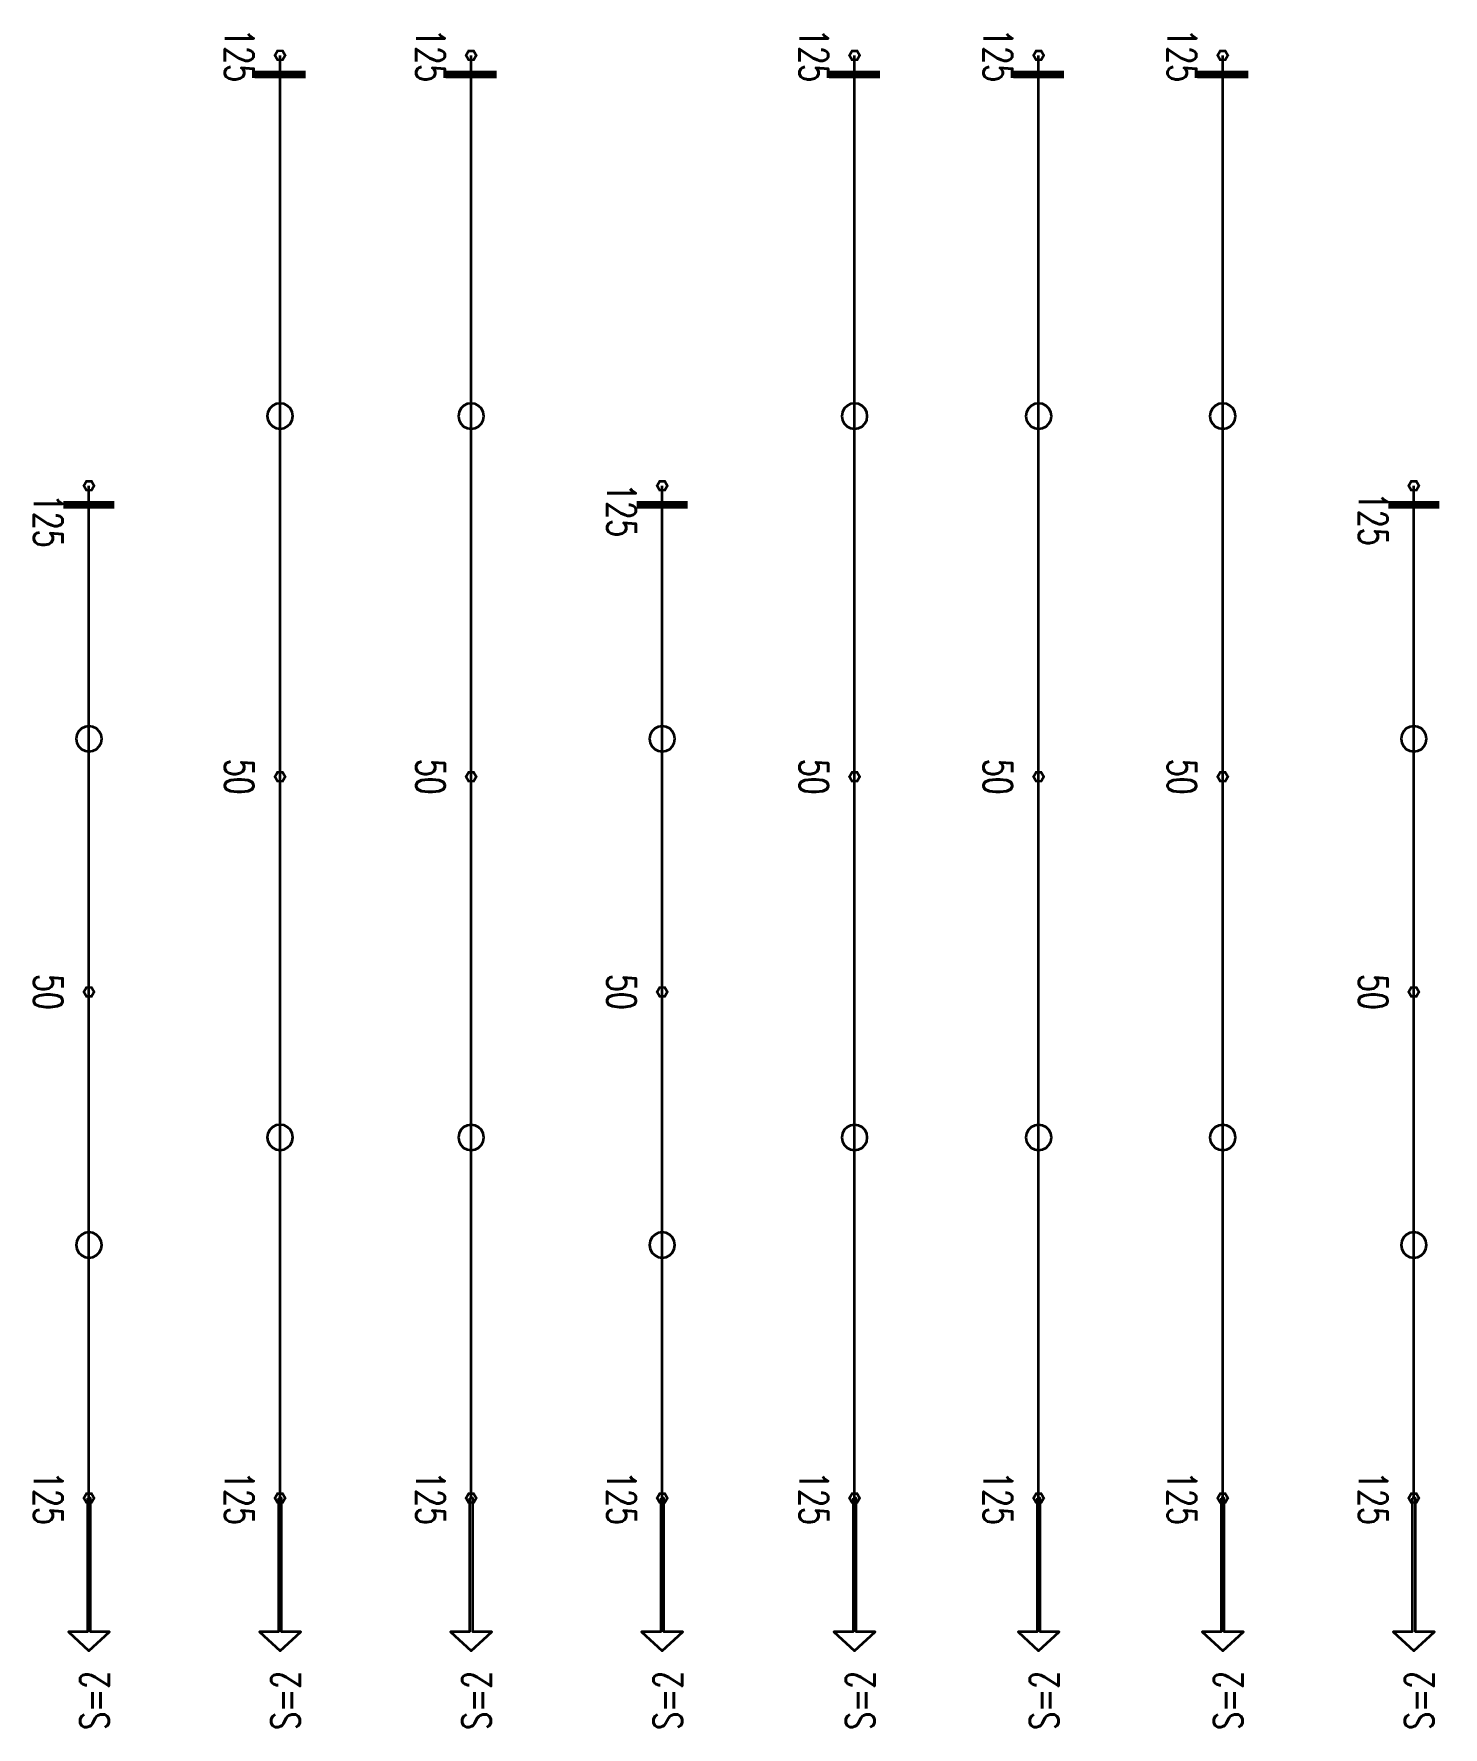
# Model space of a CAD drawing. Header units: millimetres. Extents: x 118516 to 587762, y -24154 to 50684.
# Drawn here: x 519868 to 530930, y 6471 to 19769 of the extents above; entities that cross this region are included whole.
import ezdxf

# ---------------------------------------------------------------- set-up
doc = ezdxf.new("R2010")
doc.units = ezdxf.units.MM
doc.layers.add('Current_plane_Column', color=7, linetype='Continuous', true_color=0x4b00ff)
doc.layers.add('NDC_S-ANNO', color=7, linetype='Continuous', lineweight=20)
doc.layers.add('NDC_S-TENDON', color=6, linetype='Continuous', lineweight=35)
doc.styles.add('NDC_ANNO', font='', dxfattribs={"width": 0.8})
doc.styles.get('NDC_ANNO').set_extended_font_data('Dotum')

# ---------------------------------------------------------------- blocks, each defined once
blk = doc.blocks.new('TDY')
at = {"layer": 'NDC_S-TENDON', "linetype": 'Continuous'}
for points, elevation in [([(13090, 10100, 20, 20, 0), (13070, 10135, 20, 20, 0), (13030, 10135, 20, 20, 0), (13010, 10100, 20, 20, 0), (13030, 10065, 20, 20, 0), (13070, 10065, 20, 20, 0)], 2875), ([(13090, 10100, 20, 20, 0), (13070, 10135, 20, 20, 0), (13030, 10135, 20, 20, 0), (13010, 10100, 20, 20, 0), (13030, 10065, 20, 20, 0), (13070, 10065, 20, 20, 0)], 2875), ([(14590, 10100, 20, 20, 0), (14570, 10134, 20, 20, 0), (14530, 10134, 20, 20, 0), (14510, 10100, 20, 20, 0), (14530, 10065, 20, 20, 0), (14570, 10065, 20, 20, 0)], 2875), ([(14590, 10100, 20, 20, 0), (14570, 10134, 20, 20, 0), (14530, 10134, 20, 20, 0), (14510, 10100, 20, 20, 0), (14530, 10065, 20, 20, 0), (14570, 10065, 20, 20, 0)], 2875), ([(17600, 10100, 20, 20, 0), (17580, 10134, 20, 20, 0), (17540, 10134, 20, 20, 0), (17520, 10100, 20, 20, 0), (17540, 10065, 20, 20, 0), (17580, 10065, 20, 20, 0)], 2875), ([(17600, 10100, 20, 20, 0), (17580, 10134, 20, 20, 0), (17540, 10134, 20, 20, 0), (17520, 10100, 20, 20, 0), (17540, 10065, 20, 20, 0), (17580, 10065, 20, 20, 0)], 2875), ([(19045, 10100, 20, 20, 0), (19025, 10134, 20, 20, 0), (18985, 10134, 20, 20, 0), (18965, 10100, 20, 20, 0), (18985, 10065, 20, 20, 0), (19025, 10065, 20, 20, 0)], 2875), ([(19045, 10100, 20, 20, 0), (19025, 10134, 20, 20, 0), (18985, 10134, 20, 20, 0), (18965, 10100, 20, 20, 0), (18985, 10065, 20, 20, 0), (19025, 10065, 20, 20, 0)], 2875), ([(20490, 10100, 20, 20, 0), (20470, 10134, 20, 20, 0), (20430, 10134, 20, 20, 0), (20410, 10100, 20, 20, 0), (20430, 10065, 20, 20, 0), (20470, 10065, 20, 20, 0)], 2875), ([(20490, 10100, 20, 20, 0), (20470, 10134, 20, 20, 0), (20430, 10134, 20, 20, 0), (20410, 10100, 20, 20, 0), (20430, 10065, 20, 20, 0), (20470, 10065, 20, 20, 0)], 2875), ([(11590, 6720, 20, 20, 0), (11570, 6755, 20, 20, 0), (11530, 6755, 20, 20, 0), (11510, 6720, 20, 20, 0), (11530, 6685, 20, 20, 0), (11570, 6685, 20, 20, 0)], 2875), ([(11590, 6720, 20, 20, 0), (11570, 6755, 20, 20, 0), (11530, 6755, 20, 20, 0), (11510, 6720, 20, 20, 0), (11530, 6685, 20, 20, 0), (11570, 6685, 20, 20, 0)], 2875), ([(16090, 6720, 20, 20, 0), (16070, 6755, 20, 20, 0), (16030, 6755, 20, 20, 0), (16010, 6720, 20, 20, 0), (16030, 6685, 20, 20, 0), (16070, 6685, 20, 20, 0)], 2875), ([(16090, 6720, 20, 20, 0), (16070, 6755, 20, 20, 0), (16030, 6755, 20, 20, 0), (16010, 6720, 20, 20, 0), (16030, 6685, 20, 20, 0), (16070, 6685, 20, 20, 0)], 2875), ([(21990, 6720, 20, 20, 0), (21970, 6755, 20, 20, 0), (21930, 6755, 20, 20, 0), (21910, 6720, 20, 20, 0), (21930, 6685, 20, 20, 0), (21970, 6685, 20, 20, 0)], 2875), ([(21990, 6720, 20, 20, 0), (21970, 6755, 20, 20, 0), (21930, 6755, 20, 20, 0), (21910, 6720, 20, 20, 0), (21930, 6685, 20, 20, 0), (21970, 6685, 20, 20, 0)], 2875), ([(13090, 4435, 20, 20, 0), (13070, 4470, 20, 20, 0), (13030, 4470, 20, 20, 0), (13010, 4435, 20, 20, 0), (13030, 4400, 20, 20, 0), (13070, 4400, 20, 20, 0)], 2800), ([(13090, 4435, 20, 20, 0), (13070, 4470, 20, 20, 0), (13030, 4470, 20, 20, 0), (13010, 4435, 20, 20, 0), (13030, 4400, 20, 20, 0), (13070, 4400, 20, 20, 0)], 2800), ([(14590, 4435, 20, 20, 0), (14570, 4469, 20, 20, 0), (14530, 4469, 20, 20, 0), (14510, 4435, 20, 20, 0), (14530, 4400, 20, 20, 0), (14570, 4400, 20, 20, 0)], 2800), ([(14590, 4435, 20, 20, 0), (14570, 4469, 20, 20, 0), (14530, 4469, 20, 20, 0), (14510, 4435, 20, 20, 0), (14530, 4400, 20, 20, 0), (14570, 4400, 20, 20, 0)], 2800), ([(17600, 4435, 20, 20, 0), (17580, 4469, 20, 20, 0), (17540, 4469, 20, 20, 0), (17520, 4435, 20, 20, 0), (17540, 4400, 20, 20, 0), (17580, 4400, 20, 20, 0)], 2800), ([(17600, 4435, 20, 20, 0), (17580, 4469, 20, 20, 0), (17540, 4469, 20, 20, 0), (17520, 4435, 20, 20, 0), (17540, 4400, 20, 20, 0), (17580, 4400, 20, 20, 0)], 2800), ([(19045, 4435, 20, 20, 0), (19025, 4469, 20, 20, 0), (18985, 4469, 20, 20, 0), (18965, 4435, 20, 20, 0), (18985, 4400, 20, 20, 0), (19025, 4400, 20, 20, 0)], 2800), ([(19045, 4435, 20, 20, 0), (19025, 4469, 20, 20, 0), (18985, 4469, 20, 20, 0), (18965, 4435, 20, 20, 0), (18985, 4400, 20, 20, 0), (19025, 4400, 20, 20, 0)], 2800), ([(20490, 4435, 20, 20, 0), (20470, 4469, 20, 20, 0), (20430, 4469, 20, 20, 0), (20410, 4435, 20, 20, 0), (20430, 4400, 20, 20, 0), (20470, 4400, 20, 20, 0)], 2800), ([(20490, 4435, 20, 20, 0), (20470, 4469, 20, 20, 0), (20430, 4469, 20, 20, 0), (20410, 4435, 20, 20, 0), (20430, 4400, 20, 20, 0), (20470, 4400, 20, 20, 0)], 2800), ([(11590, 2745, 20, 20, 0), (11570, 2780, 20, 20, 0), (11530, 2780, 20, 20, 0), (11510, 2745, 20, 20, 0), (11530, 2710, 20, 20, 0), (11570, 2710, 20, 20, 0)], 2800), ([(11590, 2745, 20, 20, 0), (11570, 2780, 20, 20, 0), (11530, 2780, 20, 20, 0), (11510, 2745, 20, 20, 0), (11530, 2710, 20, 20, 0), (11570, 2710, 20, 20, 0)], 2800), ([(16090, 2745, 20, 20, 0), (16070, 2780, 20, 20, 0), (16030, 2780, 20, 20, 0), (16010, 2745, 20, 20, 0), (16030, 2710, 20, 20, 0), (16070, 2710, 20, 20, 0)], 2800), ([(16090, 2745, 20, 20, 0), (16070, 2780, 20, 20, 0), (16030, 2780, 20, 20, 0), (16010, 2745, 20, 20, 0), (16030, 2710, 20, 20, 0), (16070, 2710, 20, 20, 0)], 2800), ([(21990, 2745, 20, 20, 0), (21970, 2780, 20, 20, 0), (21930, 2780, 20, 20, 0), (21910, 2745, 20, 20, 0), (21930, 2710, 20, 20, 0), (21970, 2710, 20, 20, 0)], 2800), ([(21990, 2745, 20, 20, 0), (21970, 2780, 20, 20, 0), (21930, 2780, 20, 20, 0), (21910, 2745, 20, 20, 0), (21930, 2710, 20, 20, 0), (21970, 2710, 20, 20, 0)], 2800), ([(11590, -1230, 20, 20, 0), (11570, -1195, 20, 20, 0), (11530, -1195, 20, 20, 0), (11510, -1230, 20, 20, 0), (11530, -1265, 20, 20, 0), (11570, -1265, 20, 20, 0)], 2875), ([(11590, -1230, 20, 20, 0), (11570, -1195, 20, 20, 0), (11530, -1195, 20, 20, 0), (11510, -1230, 20, 20, 0), (11530, -1265, 20, 20, 0), (11570, -1265, 20, 20, 0)], 2875), ([(13090, -1230, 20, 20, 0), (13070, -1195, 20, 20, 0), (13030, -1195, 20, 20, 0), (13010, -1230, 20, 20, 0), (13030, -1265, 20, 20, 0), (13070, -1265, 20, 20, 0)], 2875), ([(13090, -1230, 20, 20, 0), (13070, -1195, 20, 20, 0), (13030, -1195, 20, 20, 0), (13010, -1230, 20, 20, 0), (13030, -1265, 20, 20, 0), (13070, -1265, 20, 20, 0)], 2875), ([(14590, -1230, 20, 20, 0), (14570, -1196, 20, 20, 0), (14530, -1196, 20, 20, 0), (14510, -1230, 20, 20, 0), (14530, -1265, 20, 20, 0), (14570, -1265, 20, 20, 0)], 2875), ([(14590, -1230, 20, 20, 0), (14570, -1196, 20, 20, 0), (14530, -1196, 20, 20, 0), (14510, -1230, 20, 20, 0), (14530, -1265, 20, 20, 0), (14570, -1265, 20, 20, 0)], 2875), ([(16090, -1230, 20, 20, 0), (16070, -1195, 20, 20, 0), (16030, -1195, 20, 20, 0), (16010, -1230, 20, 20, 0), (16030, -1265, 20, 20, 0), (16070, -1265, 20, 20, 0)], 2875), ([(16090, -1230, 20, 20, 0), (16070, -1195, 20, 20, 0), (16030, -1195, 20, 20, 0), (16010, -1230, 20, 20, 0), (16030, -1265, 20, 20, 0), (16070, -1265, 20, 20, 0)], 2875), ([(17600, -1230, 20, 20, 0), (17580, -1196, 20, 20, 0), (17540, -1196, 20, 20, 0), (17520, -1230, 20, 20, 0), (17540, -1265, 20, 20, 0), (17580, -1265, 20, 20, 0)], 2875), ([(17600, -1230, 20, 20, 0), (17580, -1196, 20, 20, 0), (17540, -1196, 20, 20, 0), (17520, -1230, 20, 20, 0), (17540, -1265, 20, 20, 0), (17580, -1265, 20, 20, 0)], 2875), ([(19045, -1230, 20, 20, 0), (19025, -1196, 20, 20, 0), (18985, -1196, 20, 20, 0), (18965, -1230, 20, 20, 0), (18985, -1265, 20, 20, 0), (19025, -1265, 20, 20, 0)], 2875), ([(19045, -1230, 20, 20, 0), (19025, -1196, 20, 20, 0), (18985, -1196, 20, 20, 0), (18965, -1230, 20, 20, 0), (18985, -1265, 20, 20, 0), (19025, -1265, 20, 20, 0)], 2875), ([(20490, -1230, 20, 20, 0), (20470, -1196, 20, 20, 0), (20430, -1196, 20, 20, 0), (20410, -1230, 20, 20, 0), (20430, -1265, 20, 20, 0), (20470, -1265, 20, 20, 0)], 2875), ([(20490, -1230, 20, 20, 0), (20470, -1196, 20, 20, 0), (20430, -1196, 20, 20, 0), (20410, -1230, 20, 20, 0), (20430, -1265, 20, 20, 0), (20470, -1265, 20, 20, 0)], 2875), ([(21990, -1230, 20, 20, 0), (21970, -1195, 20, 20, 0), (21930, -1195, 20, 20, 0), (21910, -1230, 20, 20, 0), (21930, -1265, 20, 20, 0), (21970, -1265, 20, 20, 0)], 2875), ([(21990, -1230, 20, 20, 0), (21970, -1195, 20, 20, 0), (21930, -1195, 20, 20, 0), (21910, -1230, 20, 20, 0), (21930, -1265, 20, 20, 0), (21970, -1265, 20, 20, 0)], 2875)]:
    blk.add_lwpolyline(points, format="xyseb", close=True, dxfattribs=dict(at, elevation=elevation))
at = {"layer": 'NDC_S-TENDON', "linetype": 'Continuous', "elevation": 2875}
for points in [[(13250, 9950, 60, 60, 0), (12850, 9950, 60, 60, 0)], [(14750, 9950, 60, 60, 0), (14350, 9950, 60, 60, 0)], [(17760, 9950, 60, 60, 0), (17360, 9950, 60, 60, 0)], [(19205, 9950, 60, 60, 0), (18805, 9950, 60, 60, 0)], [(20650, 9950, 60, 60, 0), (20250, 9950, 60, 60, 0)], [(11750, 6570, 60, 60, 0), (11350, 6570, 60, 60, 0)], [(16250, 6570, 60, 60, 0), (15850, 6570, 60, 60, 0)], [(22150, 6570, 60, 60, 0), (21750, 6570, 60, 60, 0)]]:
    blk.add_lwpolyline(points, format="xyseb", dxfattribs=at)
at = {"layer": 'NDC_S-TENDON', "linetype": 'Continuous'}
for points, elevation in [([(13050, 7167), (13081, 7172), (13109, 7187), (13131, 7209), (13145, 7237), (13150, 7267), (13145, 7298), (13131, 7326), (13109, 7348), (13081, 7363), (13050, 7367), (13019, 7363), (12991, 7348), (12969, 7326), (12955, 7298), (12950, 7267), (12955, 7237), (12969, 7209), (12991, 7187), (13019, 7172), (13050, 7167)], 2832), ([(14550, 7167), (14581, 7172), (14609, 7186), (14631, 7208), (14645, 7236), (14650, 7267), (14645, 7298), (14631, 7326), (14609, 7348), (14581, 7362), (14550, 7367), (14519, 7362), (14491, 7348), (14469, 7326), (14455, 7298), (14450, 7267), (14455, 7236), (14469, 7208), (14491, 7186), (14519, 7172), (14550, 7167)], 2832), ([(17560, 7167), (17591, 7172), (17619, 7186), (17641, 7208), (17655, 7236), (17660, 7267), (17655, 7298), (17641, 7326), (17619, 7348), (17591, 7362), (17560, 7367), (17529, 7362), (17501, 7348), (17479, 7326), (17465, 7298), (17460, 7267), (17465, 7236), (17479, 7208), (17501, 7186), (17529, 7172), (17560, 7167)], 2832), ([(19005, 7167), (19036, 7172), (19064, 7186), (19086, 7208), (19100, 7236), (19105, 7267), (19100, 7298), (19086, 7326), (19064, 7348), (19036, 7362), (19005, 7367), (18974, 7362), (18946, 7348), (18924, 7326), (18910, 7298), (18905, 7267), (18910, 7236), (18924, 7208), (18946, 7186), (18974, 7172), (19005, 7167)], 2832), ([(20450, 7167), (20481, 7172), (20509, 7186), (20531, 7208), (20545, 7236), (20550, 7267), (20545, 7298), (20531, 7326), (20509, 7348), (20481, 7362), (20450, 7367), (20419, 7362), (20391, 7348), (20369, 7326), (20355, 7298), (20350, 7267), (20355, 7236), (20369, 7208), (20391, 7186), (20419, 7172), (20450, 7167)], 2832), ([(11550, 4632), (11581, 4637), (11609, 4652), (11631, 4674), (11645, 4702), (11650, 4732), (11645, 4763), (11631, 4791), (11609, 4813), (11581, 4828), (11550, 4832), (11519, 4828), (11491, 4813), (11469, 4791), (11455, 4763), (11450, 4732), (11455, 4702), (11469, 4674), (11491, 4652), (11519, 4637), (11550, 4632)], 2832), ([(16050, 4632), (16081, 4637), (16109, 4652), (16131, 4674), (16145, 4702), (16150, 4732), (16145, 4763), (16131, 4791), (16109, 4813), (16081, 4828), (16050, 4832), (16019, 4828), (15991, 4813), (15969, 4791), (15955, 4763), (15950, 4732), (15955, 4702), (15969, 4674), (15991, 4652), (16019, 4637), (16050, 4632)], 2832), ([(21950, 4632), (21981, 4637), (22009, 4652), (22031, 4674), (22045, 4702), (22050, 4732), (22045, 4763), (22031, 4791), (22009, 4813), (21981, 4828), (21950, 4832), (21919, 4828), (21891, 4813), (21869, 4791), (21855, 4763), (21850, 4732), (21855, 4702), (21869, 4674), (21891, 4652), (21919, 4637), (21950, 4632)], 2832), ([(13050, 1502), (13081, 1507), (13109, 1522), (13131, 1544), (13145, 1572), (13150, 1602), (13145, 1633), (13131, 1661), (13109, 1683), (13081, 1698), (13050, 1702), (13019, 1698), (12991, 1683), (12969, 1661), (12955, 1633), (12950, 1602), (12955, 1572), (12969, 1544), (12991, 1522), (13019, 1507), (13050, 1502)], 2832), ([(14550, 1502), (14581, 1507), (14609, 1521), (14631, 1543), (14645, 1571), (14650, 1602), (14645, 1633), (14631, 1661), (14609, 1683), (14581, 1697), (14550, 1702), (14519, 1697), (14491, 1683), (14469, 1661), (14455, 1633), (14450, 1602), (14455, 1571), (14469, 1543), (14491, 1521), (14519, 1507), (14550, 1502)], 2832), ([(17560, 1502), (17591, 1507), (17619, 1521), (17641, 1543), (17655, 1571), (17660, 1602), (17655, 1633), (17641, 1661), (17619, 1683), (17591, 1697), (17560, 1702), (17529, 1697), (17501, 1683), (17479, 1661), (17465, 1633), (17460, 1602), (17465, 1571), (17479, 1543), (17501, 1521), (17529, 1507), (17560, 1502)], 2832), ([(19005, 1502), (19036, 1507), (19064, 1521), (19086, 1543), (19100, 1571), (19105, 1602), (19100, 1633), (19086, 1661), (19064, 1683), (19036, 1697), (19005, 1702), (18974, 1697), (18946, 1683), (18924, 1661), (18910, 1633), (18905, 1602), (18910, 1571), (18924, 1543), (18946, 1521), (18974, 1507), (19005, 1502)], 2832), ([(20450, 1502), (20481, 1507), (20509, 1521), (20531, 1543), (20545, 1571), (20550, 1602), (20545, 1633), (20531, 1661), (20509, 1683), (20481, 1697), (20450, 1702), (20419, 1697), (20391, 1683), (20369, 1661), (20355, 1633), (20350, 1602), (20355, 1571), (20369, 1543), (20391, 1521), (20419, 1507), (20450, 1502)], 2832), ([(11550, 657), (11581, 662), (11609, 677), (11631, 699), (11645, 727), (11650, 757), (11645, 788), (11631, 816), (11609, 838), (11581, 853), (11550, 857), (11519, 853), (11491, 838), (11469, 816), (11455, 788), (11450, 757), (11455, 727), (11469, 699), (11491, 677), (11519, 662), (11550, 657)], 2832), ([(16050, 657), (16081, 662), (16109, 677), (16131, 699), (16145, 727), (16150, 757), (16145, 788), (16131, 816), (16109, 838), (16081, 853), (16050, 857), (16019, 853), (15991, 838), (15969, 816), (15955, 788), (15950, 757), (15955, 727), (15969, 699), (15991, 677), (16019, 662), (16050, 657)], 2832), ([(21950, 657), (21981, 662), (22009, 677), (22031, 699), (22045, 727), (22050, 757), (22045, 788), (22031, 816), (22009, 838), (21981, 853), (21950, 857), (21919, 853), (21891, 838), (21869, 816), (21855, 788), (21850, 757), (21855, 727), (21869, 699), (21891, 677), (21919, 662), (21950, 657)], 2832), ([(11538, -1230), (11538, -2280), (11388, -2280), (11550, -2430), (11712, -2280), (11562, -2280), (11562, -1230)], 2875), ([(13038, -1230), (13038, -2280), (12888, -2280), (13050, -2430), (13212, -2280), (13062, -2280), (13062, -1230)], 2875), ([(14538, -1230), (14538, -2280), (14388, -2280), (14550, -2430), (14712, -2280), (14562, -2280), (14562, -1230)], 2875), ([(16038, -1230), (16038, -2280), (15888, -2280), (16050, -2430), (16212, -2280), (16062, -2280), (16062, -1230)], 2875), ([(17548, -1230), (17548, -2280), (17398, -2280), (17560, -2430), (17722, -2280), (17572, -2280), (17572, -1230)], 2875), ([(18993, -1230), (18993, -2280), (18843, -2280), (19005, -2430), (19167, -2280), (19017, -2280), (19017, -1230)], 2875), ([(20438, -1230), (20438, -2280), (20288, -2280), (20450, -2430), (20612, -2280), (20462, -2280), (20462, -1230)], 2875), ([(21938, -1230), (21938, -2280), (21788, -2280), (21950, -2430), (22112, -2280), (21962, -2280), (21962, -1230)], 2875)]:
    blk.add_lwpolyline(points, close=True, dxfattribs=dict(at, elevation=elevation))
for points in [[(13050, -1230, 2875), (13050, -475, 2872), (13050, 281, 2862), (13050, 1036, 2845), (13050, 1886, 2825), (13050, 2735, 2811), (13050, 3585, 2803), (13050, 4435, 2800), (13050, 5285, 2803), (13050, 6134, 2811), (13050, 6984, 2825), (13050, 7834, 2845), (13050, 8589, 2862), (13050, 9345, 2872), (13050, 10100, 2875)], [(14550, -1230, 2875), (14550, -475, 2872), (14550, 280, 2862), (14550, 1036, 2845), (14550, 1885, 2825), (14550, 2735, 2811), (14550, 3585, 2803), (14550, 4435, 2800), (14550, 5284, 2803), (14550, 6134, 2811), (14550, 6984, 2825), (14550, 7834, 2845), (14550, 8589, 2862), (14550, 9344, 2872), (14550, 10100, 2875)], [(17560, -1230, 2875), (17560, -475, 2872), (17560, 280, 2862), (17560, 1036, 2845), (17560, 1885, 2825), (17560, 2735, 2811), (17560, 3585, 2803), (17560, 4435, 2800), (17560, 5284, 2803), (17560, 6134, 2811), (17560, 6984, 2825), (17560, 7834, 2845), (17560, 8589, 2862), (17560, 9344, 2872), (17560, 10100, 2875)], [(19005, -1230, 2875), (19005, -475, 2872), (19005, 280, 2862), (19005, 1036, 2845), (19005, 1885, 2825), (19005, 2735, 2811), (19005, 3585, 2803), (19005, 4435, 2800), (19005, 5284, 2803), (19005, 6134, 2811), (19005, 6984, 2825), (19005, 7834, 2845), (19005, 8589, 2862), (19005, 9344, 2872), (19005, 10100, 2875)], [(20450, -1230, 2875), (20450, -475, 2872), (20450, 280, 2862), (20450, 1036, 2845), (20450, 1885, 2825), (20450, 2735, 2811), (20450, 3585, 2803), (20450, 4435, 2800), (20450, 5284, 2803), (20450, 6134, 2811), (20450, 6984, 2825), (20450, 7834, 2845), (20450, 8589, 2862), (20450, 9344, 2872), (20450, 10100, 2875)], [(11550, -1230, 2875), (11550, -700, 2872), (11550, -170, 2862), (11550, 360, 2845), (11550, 1155, 2820), (11550, 1950, 2805), (11550, 2745, 2800), (11550, 3540, 2805), (11550, 4335, 2820), (11550, 5130, 2845), (11550, 5660, 2862), (11550, 6190, 2872), (11550, 6720, 2875)], [(16050, -1230, 2875), (16050, -700, 2872), (16050, -170, 2862), (16050, 360, 2845), (16050, 1155, 2820), (16050, 1950, 2805), (16050, 2745, 2800), (16050, 3540, 2805), (16050, 4335, 2820), (16050, 5130, 2845), (16050, 5660, 2862), (16050, 6190, 2872), (16050, 6720, 2875)], [(21950, -1230, 2875), (21950, -700, 2872), (21950, -170, 2862), (21950, 360, 2845), (21950, 1155, 2820), (21950, 1950, 2805), (21950, 2745, 2800), (21950, 3540, 2805), (21950, 4335, 2820), (21950, 5130, 2845), (21950, 5660, 2862), (21950, 6190, 2872), (21950, 6720, 2875)]]:
    blk.add_polyline3d(points, dxfattribs=at)
at = {"layer": 'NDC_S-ANNO', "linetype": 'Continuous', "char_height": 225, "attachment_point": 5, "line_spacing_factor": 0.75, "style": 'NDC_ANNO'}
for s, insert, rotation in [('\\FSTANDARD.shx;125', (12730, 10100, 2875), 270), ('\\FSTANDARD.shx;125', (14230, 10100, 2875), 270), ('\\FSTANDARD.shx;125', (17240, 10100, 2875), 270), ('\\FSTANDARD.shx;125', (18685, 10100, 2875), 270), ('\\FSTANDARD.shx;125', (20130, 10100, 2875), 270), ('\\FSTANDARD.shx;125', (15730, 6527, 2875), 270), ('\\FSTANDARD.shx;125', (11230, 6445, 2875), 270), ('\\FSTANDARD.shx;125', (21630, 6460, 2875), 270), ('\\FSTANDARD.shx;50', (12730, 4435, 2800), 270), ('\\FSTANDARD.shx;50', (14230, 4435, 2800), 270), ('\\FSTANDARD.shx;50', (17240, 4435, 2800), 270), ('\\FSTANDARD.shx;50', (18685, 4435, 2800), 270), ('\\FSTANDARD.shx;50', (20130, 4435, 2800), 270), ('\\FSTANDARD.shx;50', (11230, 2745, 2800), 270), ('\\FSTANDARD.shx;50', (15730, 2745, 2800), 270), ('\\FSTANDARD.shx;50', (21630, 2745, 2800), 270), ('\\FSTANDARD.shx;125', (11230, -1230, 2875), 270), ('\\FSTANDARD.shx;125', (12730, -1230, 2875), 270), ('\\FSTANDARD.shx;125', (14230, -1230, 2875), 270), ('\\FSTANDARD.shx;125', (15730, -1230, 2875), 270), ('\\FSTANDARD.shx;125', (17240, -1230, 2875), 270), ('\\FSTANDARD.shx;125', (18685, -1230, 2875), 270), ('\\FSTANDARD.shx;125', (20130, -1230, 2875), 270), ('\\FSTANDARD.shx;125', (21630, -1230, 2875), 270), ('\\FSTANDARD.shx;S=2', (11593, -2818, 3000), 90), ('\\FSTANDARD.shx;S=2', (13093, -2818, 3000), 90), ('\\FSTANDARD.shx;S=2', (14593, -2818, 3000), 90), ('\\FSTANDARD.shx;S=2', (16093, -2818, 3000), 90), ('\\FSTANDARD.shx;S=2', (17603, -2818, 3000), 90), ('\\FSTANDARD.shx;S=2', (19048, -2818, 3000), 90), ('\\FSTANDARD.shx;S=2', (20493, -2818, 3000), 90), ('\\FSTANDARD.shx;S=2', (21993, -2818, 3000), 90)]:
    blk.add_mtext(s, dxfattribs=dict(at, insert=insert, rotation=rotation))

msp = doc.modelspace()

# ---------------------------------------------------------------- block references
at = {"layer": 'Current_plane_Column'}
msp.add_blockref('TDY', (508750, 9500), dxfattribs=at)

doc.saveas('drawing.dxf')
